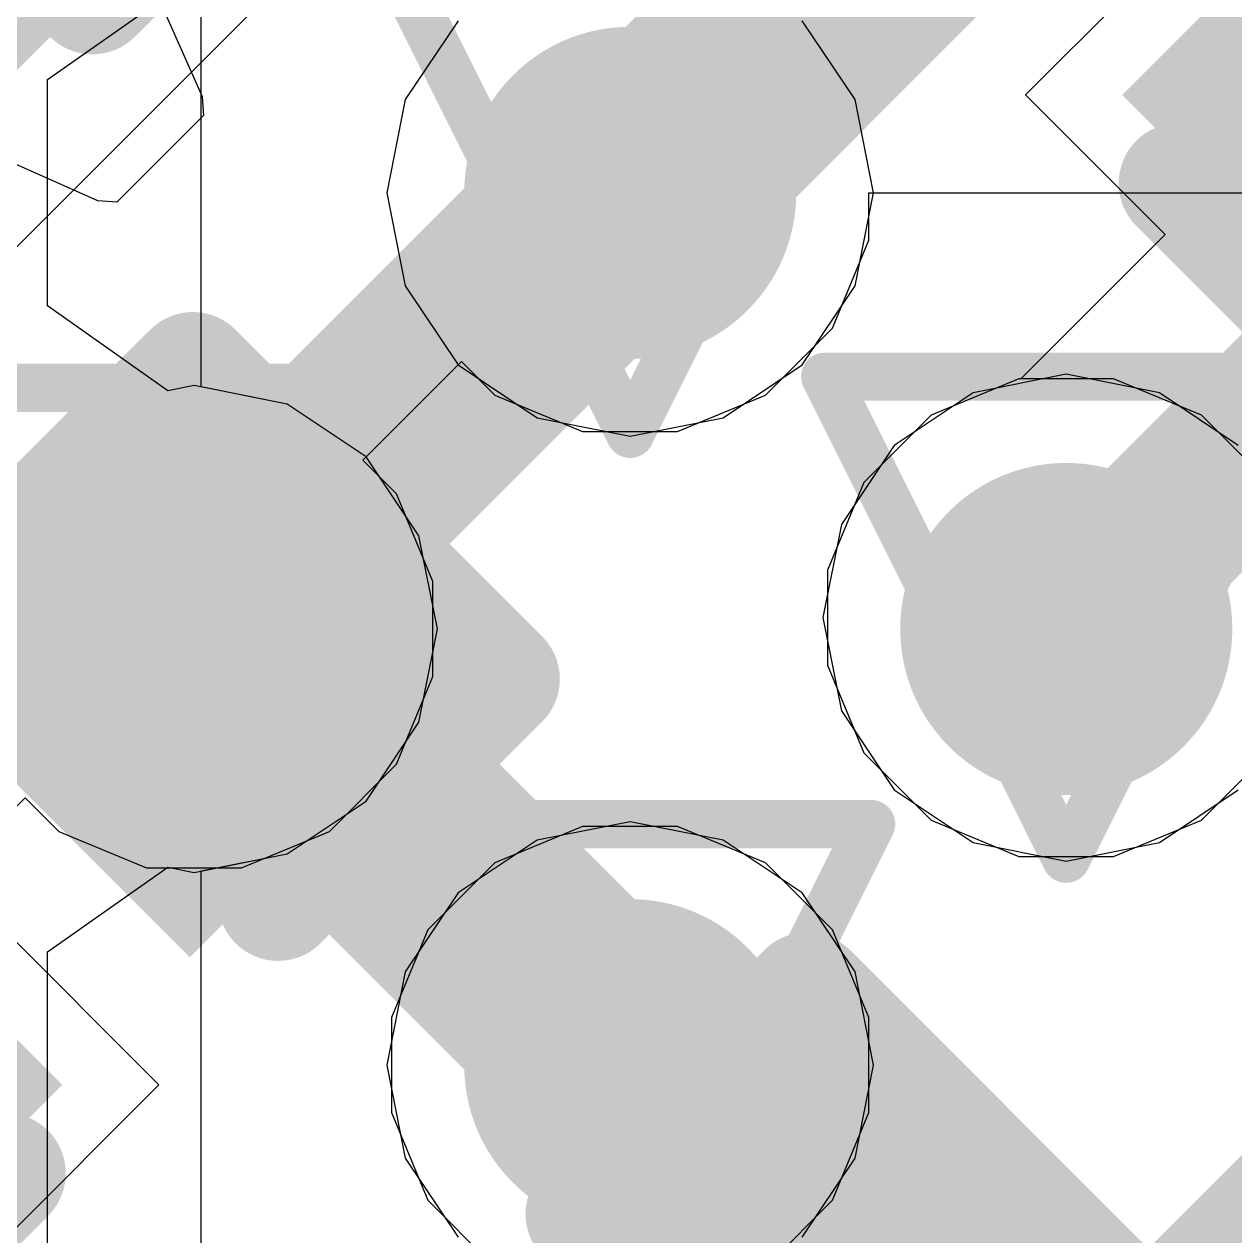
# Model space of a CAD drawing. Header units: inches. Extents: x -6 to 283, y -12 to 154.
# Drawn here: x 55.148 to 56.424, y 10.854 to 12.131 of the extents above; entities that cross this region are included whole.
import ezdxf

# ---------------------------------------------------------------- set-up
doc = ezdxf.new("R2010")
doc.units = ezdxf.units.IN
for name, color, linetype in [('Bottom Layer', 5, 'Continuous'), ('Bottom Overlay', 54, 'Continuous'), ('Bottom Paste', 16, 'Continuous'), ('Bottom Solder', 6, 'Continuous'), ('Drill Drawing', 1, 'Continuous'), ('GND-1', 16, 'Continuous'), ('GND-2', 90, 'Continuous'), ('GND-3', 216, 'Continuous'), ('GND-4', 54, 'Continuous'), ('PWR-1', 156, 'Continuous'), ('PWR-2', 130, 'Continuous'), ('Signal L1', 76, 'Continuous'), ('Signal L2', 6, 'Continuous'), ('Top Layer', 1, 'Continuous'), ('Top Paste', 8, 'Continuous'), ('Top Solder', 216, 'Continuous'), ('Via Holes', 16, 'Continuous')]:
    doc.layers.add(name, color=color, linetype=linetype)

# ---------------------------------------------------------------- blocks, each defined once
blk = doc.blocks.new('BGA_565_15_5_14_4__57')
at = {"layer": 'Top Layer'}
h = blk.add_hatch(color=1, dxfattribs=at)
edge = h.paths.add_edge_path()
edge.add_arc((-3.575, -0.975), 0.125, 0, 360)
h = blk.add_hatch(color=1, dxfattribs=at)
edge = h.paths.add_edge_path()
edge.add_arc((-2.925, -0.975), 0.125, 0, 360)
h = blk.add_hatch(color=1, dxfattribs=at)
edge = h.paths.add_edge_path()
edge.add_arc((-3.575, -1.625), 0.125, 0, 360)
h = blk.add_hatch(color=1, dxfattribs=at)
edge = h.paths.add_edge_path()
edge.add_arc((-2.925, -1.625), 0.125, 0, 360)
at = {"layer": 'Top Paste'}
h = blk.add_hatch(color=8, dxfattribs=at)
edge = h.paths.add_edge_path()
edge.add_arc((-3.575, -0.975), 0.125, 0, 360)
h = blk.add_hatch(color=8, dxfattribs=at)
edge = h.paths.add_edge_path()
edge.add_arc((-2.925, -0.975), 0.125, 0, 360)
h = blk.add_hatch(color=8, dxfattribs=at)
edge = h.paths.add_edge_path()
edge.add_arc((-3.575, -1.625), 0.125, 0, 360)
h = blk.add_hatch(color=8, dxfattribs=at)
edge = h.paths.add_edge_path()
edge.add_arc((-2.925, -1.625), 0.125, 0, 360)
at = {"layer": 'Top Solder'}
h = blk.add_hatch(color=216, dxfattribs=at)
edge = h.paths.add_edge_path()
edge.add_arc((-3.575, -0.975), 0.175, 0, 360)
h = blk.add_hatch(color=216, dxfattribs=at)
edge = h.paths.add_edge_path()
edge.add_arc((-2.925, -0.975), 0.175, 0, 360)
h = blk.add_hatch(color=216, dxfattribs=at)
edge = h.paths.add_edge_path()
edge.add_arc((-3.575, -1.625), 0.175, 0, 360)
h = blk.add_hatch(color=216, dxfattribs=at)
edge = h.paths.add_edge_path()
edge.add_arc((-2.925, -1.625), 0.175, 0, 360)
blk = doc.blocks.new('CAP_0201_B_338')
at = {"layer": 'Bottom Layer'}
for points in [[(-0.45, 0.15), (-0.15, 0.15), (-0.15, -0.15), (-0.45, -0.15)], [(0.15, 0.15), (0.45, 0.15), (0.45, -0.15), (0.15, -0.15)]]:
    blk.add_hatch(color=5, dxfattribs=at).paths.add_polyline_path(points)
at = {"layer": 'Bottom Paste'}
for points in [[(-0.45, 0.15), (-0.15, 0.15), (-0.15, -0.15), (-0.45, -0.15)], [(0.15, 0.15), (0.45, 0.15), (0.45, -0.15), (0.15, -0.15)]]:
    blk.add_hatch(color=16, dxfattribs=at).paths.add_polyline_path(points)
at = {"layer": 'Bottom Solder'}
for points in [[(-0.505, 0.205), (-0.095, 0.205), (-0.095, -0.205), (-0.505, -0.205)], [(0.095, 0.205), (0.505, 0.205), (0.505, -0.205), (0.095, -0.205)]]:
    blk.add_hatch(color=6, dxfattribs=at).paths.add_polyline_path(points)
at = {"layer": 'Bottom Overlay'}
for points in [[(-0.5334, 0.2286, 0.127, 0.127, 0), (-0.2032, 0.2286, 0.127, 0.127, 0)], [(-0.5334, -0.2286, 0.127, 0.127, 0), (-0.5334, 0.2286, 0.127, 0.127, 0)], [(0.2032, 0.2286, 0.127, 0.127, 0), (0.5334, 0.2286, 0.127, 0.127, 0)], [(0.5334, -0.2286, 0.127, 0.127, 0), (0.5334, 0.2286, 0.127, 0.127, 0)], [(-0.5334, -0.2286, 0.127, 0.127, 0), (-0.2032, -0.2286, 0.127, 0.127, 0)], [(0.2032, -0.2286, 0.127, 0.127, 0), (0.5334, -0.2286, 0.127, 0.127, 0)]]:
    blk.add_lwpolyline(points, format="xyseb", dxfattribs=at)
for points in [[(-0.5651, 0.2286, 0.0635, 0.0635, 1), (-0.5016, 0.2286, 0.0635, 0.0635, 1)], [(-0.5651, 0.2286, 0.0635, 0.0635, 1), (-0.5016, 0.2286, 0.0635, 0.0635, 1)], [(-0.2349, 0.2286, 0.0635, 0.0635, 1), (-0.1714, 0.2286, 0.0635, 0.0635, 1)], [(0.1714, 0.2286, 0.0635, 0.0635, 1), (0.2349, 0.2286, 0.0635, 0.0635, 1)], [(0.5016, 0.2286, 0.0635, 0.0635, 1), (0.5651, 0.2286, 0.0635, 0.0635, 1)], [(0.5016, 0.2286, 0.0635, 0.0635, 1), (0.5651, 0.2286, 0.0635, 0.0635, 1)], [(-0.5651, -0.2286, 0.0635, 0.0635, 1), (-0.5016, -0.2286, 0.0635, 0.0635, 1)], [(-0.5651, -0.2286, 0.0635, 0.0635, 1), (-0.5016, -0.2286, 0.0635, 0.0635, 1)], [(-0.2349, -0.2286, 0.0635, 0.0635, 1), (-0.1714, -0.2286, 0.0635, 0.0635, 1)], [(0.1714, -0.2286, 0.0635, 0.0635, 1), (0.2349, -0.2286, 0.0635, 0.0635, 1)], [(0.5016, -0.2286, 0.0635, 0.0635, 1), (0.5651, -0.2286, 0.0635, 0.0635, 1)], [(0.5016, -0.2286, 0.0635, 0.0635, 1), (0.5651, -0.2286, 0.0635, 0.0635, 1)]]:
    blk.add_lwpolyline(points, format="xyseb", close=True, dxfattribs=at)
blk = doc.blocks.new('CAP_0201_B_344')
at = {"layer": 'Bottom Layer'}
for points in [[(-0.45, 0.15), (-0.15, 0.15), (-0.15, -0.15), (-0.45, -0.15)], [(0.15, 0.15), (0.45, 0.15), (0.45, -0.15), (0.15, -0.15)]]:
    blk.add_hatch(color=5, dxfattribs=at).paths.add_polyline_path(points)
at = {"layer": 'Bottom Paste'}
for points in [[(-0.45, 0.15), (-0.15, 0.15), (-0.15, -0.15), (-0.45, -0.15)], [(0.15, 0.15), (0.45, 0.15), (0.45, -0.15), (0.15, -0.15)]]:
    blk.add_hatch(color=16, dxfattribs=at).paths.add_polyline_path(points)
at = {"layer": 'Bottom Solder'}
for points in [[(-0.505, 0.205), (-0.095, 0.205), (-0.095, -0.205), (-0.505, -0.205)], [(0.095, 0.205), (0.505, 0.205), (0.505, -0.205), (0.095, -0.205)]]:
    blk.add_hatch(color=6, dxfattribs=at).paths.add_polyline_path(points)
at = {"layer": 'Bottom Overlay'}
for points in [[(-0.5334, 0.2286, 0.127, 0.127, 0), (-0.2032, 0.2286, 0.127, 0.127, 0)], [(-0.5334, -0.2286, 0.127, 0.127, 0), (-0.5334, 0.2286, 0.127, 0.127, 0)], [(0.2032, 0.2286, 0.127, 0.127, 0), (0.5334, 0.2286, 0.127, 0.127, 0)], [(0.5334, -0.2286, 0.127, 0.127, 0), (0.5334, 0.2286, 0.127, 0.127, 0)], [(-0.5334, -0.2286, 0.127, 0.127, 0), (-0.2032, -0.2286, 0.127, 0.127, 0)], [(0.2032, -0.2286, 0.127, 0.127, 0), (0.5334, -0.2286, 0.127, 0.127, 0)]]:
    blk.add_lwpolyline(points, format="xyseb", dxfattribs=at)
for points in [[(-0.5651, 0.2286, 0.0635, 0.0635, 1), (-0.5016, 0.2286, 0.0635, 0.0635, 1)], [(-0.5651, 0.2286, 0.0635, 0.0635, 1), (-0.5016, 0.2286, 0.0635, 0.0635, 1)], [(-0.2349, 0.2286, 0.0635, 0.0635, 1), (-0.1714, 0.2286, 0.0635, 0.0635, 1)], [(0.1714, 0.2286, 0.0635, 0.0635, 1), (0.2349, 0.2286, 0.0635, 0.0635, 1)], [(0.5016, 0.2286, 0.0635, 0.0635, 1), (0.5651, 0.2286, 0.0635, 0.0635, 1)], [(0.5016, 0.2286, 0.0635, 0.0635, 1), (0.5651, 0.2286, 0.0635, 0.0635, 1)], [(-0.5651, -0.2286, 0.0635, 0.0635, 1), (-0.5016, -0.2286, 0.0635, 0.0635, 1)], [(-0.5651, -0.2286, 0.0635, 0.0635, 1), (-0.5016, -0.2286, 0.0635, 0.0635, 1)], [(-0.2349, -0.2286, 0.0635, 0.0635, 1), (-0.1714, -0.2286, 0.0635, 0.0635, 1)], [(0.1714, -0.2286, 0.0635, 0.0635, 1), (0.2349, -0.2286, 0.0635, 0.0635, 1)], [(0.5016, -0.2286, 0.0635, 0.0635, 1), (0.5651, -0.2286, 0.0635, 0.0635, 1)], [(0.5016, -0.2286, 0.0635, 0.0635, 1), (0.5651, -0.2286, 0.0635, 0.0635, 1)]]:
    blk.add_lwpolyline(points, format="xyseb", close=True, dxfattribs=at)
blk = doc.blocks.new('CAP_0201_B_396')
at = {"layer": 'Bottom Layer'}
for points in [[(-0.45, 0.15), (-0.15, 0.15), (-0.15, -0.15), (-0.45, -0.15)], [(0.15, 0.15), (0.45, 0.15), (0.45, -0.15), (0.15, -0.15)]]:
    blk.add_hatch(color=5, dxfattribs=at).paths.add_polyline_path(points)
at = {"layer": 'Bottom Paste'}
for points in [[(-0.45, 0.15), (-0.15, 0.15), (-0.15, -0.15), (-0.45, -0.15)], [(0.15, 0.15), (0.45, 0.15), (0.45, -0.15), (0.15, -0.15)]]:
    blk.add_hatch(color=16, dxfattribs=at).paths.add_polyline_path(points)
at = {"layer": 'Bottom Solder'}
for points in [[(-0.505, 0.205), (-0.095, 0.205), (-0.095, -0.205), (-0.505, -0.205)], [(0.095, 0.205), (0.505, 0.205), (0.505, -0.205), (0.095, -0.205)]]:
    blk.add_hatch(color=6, dxfattribs=at).paths.add_polyline_path(points)
at = {"layer": 'Bottom Overlay'}
for points in [[(-0.2032, 0.2286, 0.127, 0.127, 0), (-0.5334, 0.2286, 0.127, 0.127, 0)], [(-0.5334, -0.2286, 0.127, 0.127, 0), (-0.5334, 0.2286, 0.127, 0.127, 0)], [(0.5334, 0.2286, 0.127, 0.127, 0), (0.2032, 0.2286, 0.127, 0.127, 0)], [(0.5334, -0.2286, 0.127, 0.127, 0), (0.5334, 0.2286, 0.127, 0.127, 0)], [(-0.2032, -0.2286, 0.127, 0.127, 0), (-0.5334, -0.2286, 0.127, 0.127, 0)], [(0.5334, -0.2286, 0.127, 0.127, 0), (0.2032, -0.2286, 0.127, 0.127, 0)]]:
    blk.add_lwpolyline(points, format="xyseb", dxfattribs=at)
for points in [[(-0.5651, 0.2286, 0.0635, 0.0635, 1), (-0.5016, 0.2286, 0.0635, 0.0635, 1)], [(-0.5651, 0.2286, 0.0635, 0.0635, 1), (-0.5016, 0.2286, 0.0635, 0.0635, 1)], [(-0.2349, 0.2286, 0.0635, 0.0635, 1), (-0.1714, 0.2286, 0.0635, 0.0635, 1)], [(0.1714, 0.2286, 0.0635, 0.0635, 1), (0.2349, 0.2286, 0.0635, 0.0635, 1)], [(0.5016, 0.2286, 0.0635, 0.0635, 1), (0.5651, 0.2286, 0.0635, 0.0635, 1)], [(0.5016, 0.2286, 0.0635, 0.0635, 1), (0.5651, 0.2286, 0.0635, 0.0635, 1)], [(-0.5651, -0.2286, 0.0635, 0.0635, 1), (-0.5016, -0.2286, 0.0635, 0.0635, 1)], [(-0.5651, -0.2286, 0.0635, 0.0635, 1), (-0.5016, -0.2286, 0.0635, 0.0635, 1)], [(-0.2349, -0.2286, 0.0635, 0.0635, 1), (-0.1714, -0.2286, 0.0635, 0.0635, 1)], [(0.1714, -0.2286, 0.0635, 0.0635, 1), (0.2349, -0.2286, 0.0635, 0.0635, 1)], [(0.5016, -0.2286, 0.0635, 0.0635, 1), (0.5651, -0.2286, 0.0635, 0.0635, 1)], [(0.5016, -0.2286, 0.0635, 0.0635, 1), (0.5651, -0.2286, 0.0635, 0.0635, 1)]]:
    blk.add_lwpolyline(points, format="xyseb", close=True, dxfattribs=at)
blk = doc.blocks.new('CAP_0201_B_397')
at = {"layer": 'Bottom Layer'}
for points in [[(-0.45, 0.15), (-0.15, 0.15), (-0.15, -0.15), (-0.45, -0.15)], [(0.15, 0.15), (0.45, 0.15), (0.45, -0.15), (0.15, -0.15)]]:
    blk.add_hatch(color=5, dxfattribs=at).paths.add_polyline_path(points)
at = {"layer": 'Bottom Paste'}
for points in [[(-0.45, 0.15), (-0.15, 0.15), (-0.15, -0.15), (-0.45, -0.15)], [(0.15, 0.15), (0.45, 0.15), (0.45, -0.15), (0.15, -0.15)]]:
    blk.add_hatch(color=16, dxfattribs=at).paths.add_polyline_path(points)
at = {"layer": 'Bottom Solder'}
for points in [[(-0.505, 0.205), (-0.095, 0.205), (-0.095, -0.205), (-0.505, -0.205)], [(0.095, 0.205), (0.505, 0.205), (0.505, -0.205), (0.095, -0.205)]]:
    blk.add_hatch(color=6, dxfattribs=at).paths.add_polyline_path(points)
at = {"layer": 'Bottom Overlay'}
for points in [[(-0.2032, 0.2286, 0.127, 0.127, 0), (-0.5334, 0.2286, 0.127, 0.127, 0)], [(-0.5334, -0.2286, 0.127, 0.127, 0), (-0.5334, 0.2286, 0.127, 0.127, 0)], [(0.5334, 0.2286, 0.127, 0.127, 0), (0.2032, 0.2286, 0.127, 0.127, 0)], [(0.5334, -0.2286, 0.127, 0.127, 0), (0.5334, 0.2286, 0.127, 0.127, 0)], [(-0.2032, -0.2286, 0.127, 0.127, 0), (-0.5334, -0.2286, 0.127, 0.127, 0)], [(0.5334, -0.2286, 0.127, 0.127, 0), (0.2032, -0.2286, 0.127, 0.127, 0)]]:
    blk.add_lwpolyline(points, format="xyseb", dxfattribs=at)
for points in [[(-0.5651, 0.2286, 0.0635, 0.0635, 1), (-0.5016, 0.2286, 0.0635, 0.0635, 1)], [(-0.5651, 0.2286, 0.0635, 0.0635, 1), (-0.5016, 0.2286, 0.0635, 0.0635, 1)], [(-0.235, 0.2286, 0.0635, 0.0635, 1), (-0.1715, 0.2286, 0.0635, 0.0635, 1)], [(0.1714, 0.2286, 0.0635, 0.0635, 1), (0.2349, 0.2286, 0.0635, 0.0635, 1)], [(0.5016, 0.2286, 0.0635, 0.0635, 1), (0.5651, 0.2286, 0.0635, 0.0635, 1)], [(0.5016, 0.2286, 0.0635, 0.0635, 1), (0.5651, 0.2286, 0.0635, 0.0635, 1)], [(-0.5651, -0.2286, 0.0635, 0.0635, 1), (-0.5016, -0.2286, 0.0635, 0.0635, 1)], [(-0.5651, -0.2286, 0.0635, 0.0635, 1), (-0.5016, -0.2286, 0.0635, 0.0635, 1)], [(-0.235, -0.2286, 0.0635, 0.0635, 1), (-0.1715, -0.2286, 0.0635, 0.0635, 1)], [(0.1714, -0.2286, 0.0635, 0.0635, 1), (0.2349, -0.2286, 0.0635, 0.0635, 1)], [(0.5016, -0.2286, 0.0635, 0.0635, 1), (0.5651, -0.2286, 0.0635, 0.0635, 1)], [(0.5016, -0.2286, 0.0635, 0.0635, 1), (0.5651, -0.2286, 0.0635, 0.0635, 1)]]:
    blk.add_lwpolyline(points, format="xyseb", close=True, dxfattribs=at)

msp = doc.modelspace()

# ---------------------------------------------------------------- hatches: boundary and pattern name
at = {"layer": 'Bottom Layer'}
h = msp.add_hatch(color=5, dxfattribs=at)
edge = h.paths.add_edge_path()
edge.add_arc((55.7867, 11.9529), 0.15, 0, 360)
h = msp.add_hatch(color=5, dxfattribs=at)
edge = h.paths.add_edge_path()
edge.add_arc((56.2463, 11.5052), 0.15, 0, 360)
h = msp.add_hatch(color=5, dxfattribs=at)
edge = h.paths.add_edge_path()
edge.add_arc((55.3271, 11.4933), 0.15, 0, 360)
h = msp.add_hatch(color=5, dxfattribs=at)
edge = h.paths.add_edge_path()
edge.add_arc((55.7867, 11.0337), 0.15, 0, 360)
at = {"layer": 'GND-1'}
h = msp.add_hatch(color=16, dxfattribs=at)
edge = h.paths.add_edge_path()
edge.add_arc((55.7867, 11.9529), 0.15, 0, 360)
h = msp.add_hatch(color=16, dxfattribs=at)
edge = h.paths.add_edge_path()
edge.add_arc((56.2463, 11.5052), 0.15, 0, 360)
h = msp.add_hatch(color=16, dxfattribs=at)
edge = h.paths.add_edge_path()
edge.add_arc((55.3271, 11.4933), 0.15, 0, 360)
h = msp.add_hatch(color=16, dxfattribs=at)
edge = h.paths.add_edge_path()
edge.add_arc((55.7867, 11.0337), 0.15, 0, 360)
at = {"layer": 'GND-2'}
h = msp.add_hatch(color=90, dxfattribs=at)
edge = h.paths.add_edge_path()
edge.add_arc((55.7867, 11.9529), 0.15, 0, 360)
h = msp.add_hatch(color=90, dxfattribs=at)
edge = h.paths.add_edge_path()
edge.add_arc((56.2463, 11.5052), 0.15, 0, 360)
h = msp.add_hatch(color=90, dxfattribs=at)
edge = h.paths.add_edge_path()
edge.add_arc((55.3271, 11.4933), 0.15, 0, 360)
h = msp.add_hatch(color=90, dxfattribs=at)
edge = h.paths.add_edge_path()
edge.add_arc((55.7867, 11.0337), 0.15, 0, 360)
at = {"layer": 'GND-3'}
h = msp.add_hatch(color=216, dxfattribs=at)
edge = h.paths.add_edge_path()
edge.add_arc((55.7867, 11.9529), 0.15, 0, 360)
h = msp.add_hatch(color=216, dxfattribs=at)
edge = h.paths.add_edge_path()
edge.add_arc((56.2463, 11.5052), 0.15, 0, 360)
h = msp.add_hatch(color=216, dxfattribs=at)
edge = h.paths.add_edge_path()
edge.add_arc((55.3271, 11.4933), 0.15, 0, 360)
h = msp.add_hatch(color=216, dxfattribs=at)
edge = h.paths.add_edge_path()
edge.add_arc((55.7867, 11.0337), 0.15, 0, 360)
at = {"layer": 'GND-4'}
h = msp.add_hatch(color=54, dxfattribs=at)
edge = h.paths.add_edge_path()
edge.add_arc((55.7867, 11.9529), 0.15, 0, 360)
h = msp.add_hatch(color=54, dxfattribs=at)
edge = h.paths.add_edge_path()
edge.add_arc((56.2463, 11.5052), 0.15, 0, 360)
h = msp.add_hatch(color=54, dxfattribs=at)
edge = h.paths.add_edge_path()
edge.add_arc((55.3271, 11.4933), 0.15, 0, 360)
h = msp.add_hatch(color=54, dxfattribs=at)
edge = h.paths.add_edge_path()
edge.add_arc((55.7867, 11.0337), 0.15, 0, 360)
at = {"layer": 'PWR-1'}
h = msp.add_hatch(color=156, dxfattribs=at)
edge = h.paths.add_edge_path()
edge.add_arc((55.7867, 11.9529), 0.15, 0, 360)
h = msp.add_hatch(color=156, dxfattribs=at)
edge = h.paths.add_edge_path()
edge.add_arc((56.2463, 11.5052), 0.15, 0, 360)
h = msp.add_hatch(color=156, dxfattribs=at)
edge = h.paths.add_edge_path()
edge.add_arc((55.3271, 11.4933), 0.15, 0, 360)
h = msp.add_hatch(color=156, dxfattribs=at)
edge = h.paths.add_edge_path()
edge.add_arc((55.7867, 11.0337), 0.15, 0, 360)
at = {"layer": 'PWR-2'}
h = msp.add_hatch(color=130, dxfattribs=at)
edge = h.paths.add_edge_path()
edge.add_arc((55.7867, 11.9529), 0.15, 0, 360)
h = msp.add_hatch(color=130, dxfattribs=at)
edge = h.paths.add_edge_path()
edge.add_arc((56.2463, 11.5052), 0.15, 0, 360)
h = msp.add_hatch(color=130, dxfattribs=at)
edge = h.paths.add_edge_path()
edge.add_arc((55.3271, 11.4933), 0.15, 0, 360)
h = msp.add_hatch(color=130, dxfattribs=at)
edge = h.paths.add_edge_path()
edge.add_arc((55.7867, 11.0337), 0.15, 0, 360)
at = {"layer": 'Signal L1'}
h = msp.add_hatch(color=76, dxfattribs=at)
edge = h.paths.add_edge_path()
edge.add_arc((55.7867, 11.9529), 0.15, 0, 360)
h = msp.add_hatch(color=76, dxfattribs=at)
edge = h.paths.add_edge_path()
edge.add_arc((56.2463, 11.5052), 0.15, 0, 360)
h = msp.add_hatch(color=76, dxfattribs=at)
edge = h.paths.add_edge_path()
edge.add_arc((55.3271, 11.4933), 0.15, 0, 360)
h = msp.add_hatch(color=76, dxfattribs=at)
edge = h.paths.add_edge_path()
edge.add_arc((55.7867, 11.0337), 0.15, 0, 360)
at = {"layer": 'Signal L2'}
h = msp.add_hatch(color=6, dxfattribs=at)
edge = h.paths.add_edge_path()
edge.add_arc((55.7867, 11.9529), 0.15, 0, 360)
h = msp.add_hatch(color=6, dxfattribs=at)
edge = h.paths.add_edge_path()
edge.add_arc((56.2463, 11.5052), 0.15, 0, 360)
h = msp.add_hatch(color=6, dxfattribs=at)
edge = h.paths.add_edge_path()
edge.add_arc((55.3271, 11.4933), 0.15, 0, 360)
h = msp.add_hatch(color=6, dxfattribs=at)
edge = h.paths.add_edge_path()
edge.add_arc((55.7867, 11.0337), 0.15, 0, 360)
at = {"layer": 'Top Layer'}
h = msp.add_hatch(color=1, dxfattribs=at)
edge = h.paths.add_edge_path()
edge.add_arc((55.7867, 11.9529), 0.15, 0, 360)
h = msp.add_hatch(color=1, dxfattribs=at)
edge = h.paths.add_edge_path()
edge.add_arc((56.2463, 11.5052), 0.15, 0, 360)
h = msp.add_hatch(color=1, dxfattribs=at)
edge = h.paths.add_edge_path()
edge.add_arc((55.3271, 11.4933), 0.15, 0, 360)
h = msp.add_hatch(color=1, dxfattribs=at)
edge = h.paths.add_edge_path()
edge.add_arc((55.7867, 11.0337), 0.15, 0, 360)
at = {"layer": 'Via Holes'}
h = msp.add_hatch(color=7, dxfattribs=at)
edge = h.paths.add_edge_path()
edge.add_arc((55.7867, 11.9529), 0.075, 0, 360)
h = msp.add_hatch(color=7, dxfattribs=at)
edge = h.paths.add_edge_path()
edge.add_arc((56.2463, 11.5052), 0.075, 0, 360)
h = msp.add_hatch(color=7, dxfattribs=at)
edge = h.paths.add_edge_path()
edge.add_arc((55.3271, 11.4933), 0.075, 0, 360)
h = msp.add_hatch(color=7, dxfattribs=at)
edge = h.paths.add_edge_path()
edge.add_arc((55.7867, 11.0337), 0.075, 0, 360)

# ---------------------------------------------------------------- linework, layer by layer
at = {"layer": 'Bottom Layer'}
for p, q in [((56.5952, 12.4478), (56.2035, 12.0561)), ((55.0992, 11.8551), (55.4249, 12.1807)), ((56.2035, 12.0561), (56.3506, 11.9089)), ((56.3506, 11.9089), (56.1984, 11.7568)), ((56.1962, 11.7568), (56.1038, 11.7185)), ((56.1984, 11.7568), (56.1962, 11.7568)), ((56.1038, 11.7185), (56.033, 11.6477)), ((56.033, 11.6477), (55.9947, 11.5552)), ((55.9947, 11.5552), (55.9947, 11.4551)), ((55.9947, 11.4551), (56.033, 11.3627)), ((55.2899, 11.0128), (54.8982, 11.4046)), ((56.033, 11.3627), (56.1038, 11.2919)), ((56.3888, 11.2919), (56.4596, 11.3627)), ((56.1038, 11.2919), (56.1962, 11.2536)), ((56.2963, 11.2536), (56.3888, 11.2919)), ((56.1962, 11.2536), (56.2963, 11.2536)), ((55.1313, 10.8542), (55.2899, 11.0128))]:
    msp.add_line(p, q, dxfattribs=at)
for points in [[(54.8675, 11.953, 0.2032, 0.2032, 0), (55.3271, 12.4126, 0.2032, 0.2032, 0)], [(56.2522, 11.4993, 0.1778, 0.1778, 0), (56.7059, 11.953, 0.1778, 0.1778, 0)], [(56.2463, 11.4933, 0.1778, 0.1778, 0), (56.2463, 11.5052, 0.1778, 0.1778, 0)], [(55.7867, 11.0337, 0.2032, 0.2032, 0), (55.9917, 10.803, 0.2032, 0.2032, 0)], [(55.9917, 10.803, 0.2032, 0.2032, 0), (56.0016, 10.7919, 0.2032, 0.2032, 0)]]:
    msp.add_lwpolyline(points, format="xyseb", dxfattribs=at)
for points in [[(56.2019, 11.5052, 0.0889, 0.0889, 1), (56.2908, 11.5052, 0.0889, 0.0889, 1)], [(56.2019, 11.4933, 0.0889, 0.0889, 1), (56.2908, 11.4933, 0.0889, 0.0889, 1)], [(56.2078, 11.4993, 0.0889, 0.0889, 1), (56.2967, 11.4993, 0.0889, 0.0889, 1)], [(55.7359, 11.0337, 0.1016, 0.1016, 1), (55.8375, 11.0337, 0.1016, 0.1016, 1)], [(55.9409, 10.803, 0.1016, 0.1016, 1), (56.0425, 10.803, 0.1016, 0.1016, 1)], [(55.9409, 10.803, 0.1016, 0.1016, 1), (56.0425, 10.803, 0.1016, 0.1016, 1)], [(55.9508, 10.7919, 0.1016, 0.1016, 1), (56.0524, 10.7919, 0.1016, 0.1016, 1)]]:
    msp.add_lwpolyline(points, format="xyseb", close=True, dxfattribs=at)
at = {"layer": 'Drill Drawing'}
for points in [[(55.5327, 12.2069, 0.0508, 0.0508, 0), (55.7867, 11.6989, 0.0508, 0.0508, 0)], [(55.7867, 11.6989, 0.0508, 0.0508, 0), (56.0407, 12.2069, 0.0508, 0.0508, 0)], [(55.9923, 11.7592, 0.0508, 0.0508, 0), (56.5003, 11.7592, 0.0508, 0.0508, 0)], [(55.9923, 11.7592, 0.0508, 0.0508, 0), (56.2463, 11.2512, 0.0508, 0.0508, 0)], [(56.2463, 11.2512, 0.0508, 0.0508, 0), (56.5003, 11.7592, 0.0508, 0.0508, 0)], [(55.0731, 11.7473, 0.0508, 0.0508, 0), (55.5811, 11.7473, 0.0508, 0.0508, 0)], [(55.0731, 11.7473, 0.0508, 0.0508, 0), (55.3271, 11.2393, 0.0508, 0.0508, 0)], [(55.3271, 11.2393, 0.0508, 0.0508, 0), (55.5811, 11.7473, 0.0508, 0.0508, 0)], [(55.5327, 11.2877, 0.0508, 0.0508, 0), (56.0407, 11.2877, 0.0508, 0.0508, 0)], [(55.5327, 11.2877, 0.0508, 0.0508, 0), (55.7867, 10.7797, 0.0508, 0.0508, 0)], [(55.7867, 10.7797, 0.0508, 0.0508, 0), (56.0407, 11.2877, 0.0508, 0.0508, 0)]]:
    msp.add_lwpolyline(points, format="xyseb", dxfattribs=at)
for points in [[(55.9796, 11.7592, 0.0254, 0.0254, 1), (56.005, 11.7592, 0.0254, 0.0254, 1)], [(55.9796, 11.7592, 0.0254, 0.0254, 1), (56.005, 11.7592, 0.0254, 0.0254, 1)], [(55.5684, 11.7473, 0.0254, 0.0254, 1), (55.5938, 11.7473, 0.0254, 0.0254, 1)], [(55.5684, 11.7473, 0.0254, 0.0254, 1), (55.5938, 11.7473, 0.0254, 0.0254, 1)], [(55.774, 11.6989, 0.0254, 0.0254, 1), (55.7994, 11.6989, 0.0254, 0.0254, 1)], [(55.774, 11.6989, 0.0254, 0.0254, 1), (55.7994, 11.6989, 0.0254, 0.0254, 1)], [(55.52, 11.2877, 0.0254, 0.0254, 1), (55.5454, 11.2877, 0.0254, 0.0254, 1)], [(55.52, 11.2877, 0.0254, 0.0254, 1), (55.5454, 11.2877, 0.0254, 0.0254, 1)], [(56.028, 11.2877, 0.0254, 0.0254, 1), (56.0534, 11.2877, 0.0254, 0.0254, 1)], [(56.028, 11.2877, 0.0254, 0.0254, 1), (56.0534, 11.2877, 0.0254, 0.0254, 1)], [(56.2336, 11.2512, 0.0254, 0.0254, 1), (56.259, 11.2512, 0.0254, 0.0254, 1)], [(56.2336, 11.2512, 0.0254, 0.0254, 1), (56.259, 11.2512, 0.0254, 0.0254, 1)], [(55.3144, 11.2393, 0.0254, 0.0254, 1), (55.3398, 11.2393, 0.0254, 0.0254, 1)], [(55.3144, 11.2393, 0.0254, 0.0254, 1), (55.3398, 11.2393, 0.0254, 0.0254, 1)]]:
    msp.add_lwpolyline(points, format="xyseb", close=True, dxfattribs=at)
at = {"layer": 'GND-1'}
for p, q in [((56.1962, 11.7568), (56.1038, 11.7185)), ((56.2963, 11.7568), (56.1962, 11.7568)), ((56.3888, 11.7185), (56.2963, 11.7568)), ((56.1038, 11.7185), (56.033, 11.6477)), ((56.4596, 11.6477), (56.3888, 11.7185)), ((56.033, 11.6477), (55.9947, 11.5552)), ((55.9947, 11.5552), (55.9947, 11.4551)), ((55.9947, 11.4551), (56.033, 11.3627)), ((56.033, 11.3627), (56.1038, 11.2919)), ((56.3888, 11.2919), (56.4596, 11.3627)), ((56.1038, 11.2919), (56.1962, 11.2536)), ((56.2963, 11.2536), (56.3888, 11.2919)), ((56.1962, 11.2536), (56.2963, 11.2536))]:
    msp.add_line(p, q, dxfattribs=at)
at = {"layer": 'GND-2'}
for p, q in [((56.1962, 11.7568), (56.1038, 11.7185)), ((56.2963, 11.7568), (56.1962, 11.7568)), ((56.3888, 11.7185), (56.2963, 11.7568)), ((56.1038, 11.7185), (56.033, 11.6477)), ((56.4596, 11.6477), (56.3888, 11.7185)), ((56.033, 11.6477), (55.9947, 11.5552)), ((55.9947, 11.5552), (55.9947, 11.4551)), ((55.9947, 11.4551), (56.033, 11.3627)), ((56.033, 11.3627), (56.1038, 11.2919)), ((56.3888, 11.2919), (56.4596, 11.3627)), ((56.1038, 11.2919), (56.1962, 11.2536)), ((56.2963, 11.2536), (56.3888, 11.2919)), ((56.1962, 11.2536), (56.2963, 11.2536))]:
    msp.add_line(p, q, dxfattribs=at)
at = {"layer": 'GND-3'}
for p, q in [((56.1962, 11.7568), (56.1038, 11.7185)), ((56.2963, 11.7568), (56.1962, 11.7568)), ((56.3888, 11.7185), (56.2963, 11.7568)), ((56.1038, 11.7185), (56.033, 11.6477)), ((56.4596, 11.6477), (56.3888, 11.7185)), ((56.033, 11.6477), (55.9947, 11.5552)), ((55.9947, 11.5552), (55.9947, 11.4551)), ((55.9947, 11.4551), (56.033, 11.3627)), ((56.033, 11.3627), (56.1038, 11.2919)), ((56.3888, 11.2919), (56.4596, 11.3627)), ((56.1038, 11.2919), (56.1962, 11.2536)), ((56.2963, 11.2536), (56.3888, 11.2919)), ((56.1962, 11.2536), (56.2963, 11.2536))]:
    msp.add_line(p, q, dxfattribs=at)
at = {"layer": 'GND-4'}
for p, q in [((56.1962, 11.7568), (56.1038, 11.7185)), ((56.2963, 11.7568), (56.1962, 11.7568)), ((56.3888, 11.7185), (56.2963, 11.7568)), ((56.1038, 11.7185), (56.033, 11.6477)), ((56.4596, 11.6477), (56.3888, 11.7185)), ((56.033, 11.6477), (55.9947, 11.5552)), ((55.9947, 11.5552), (55.9947, 11.4551)), ((55.9947, 11.4551), (56.033, 11.3627)), ((56.033, 11.3627), (56.1038, 11.2919)), ((56.3888, 11.2919), (56.4596, 11.3627)), ((56.1038, 11.2919), (56.1962, 11.2536)), ((56.2963, 11.2536), (56.3888, 11.2919)), ((56.1962, 11.2536), (56.2963, 11.2536))]:
    msp.add_line(p, q, dxfattribs=at)
at = {"layer": 'PWR-1'}
for p, q in [((55.1724, 12.0722), (55.2994, 12.1615)), ((55.6053, 12.1343), (55.5497, 12.0511)), ((56.0237, 12.0511), (55.9681, 12.1343)), ((55.1724, 11.8337), (55.1724, 12.0722)), ((55.5497, 12.0511), (55.5301, 11.9529)), ((56.0432, 11.9529), (56.0237, 12.0511)), ((55.5301, 11.9529), (55.5497, 11.8548)), ((56.0237, 11.8548), (56.0432, 11.9529)), ((55.5497, 11.8548), (55.6053, 11.7715)), ((55.9681, 11.7715), (56.0237, 11.8548)), ((55.2994, 11.7443), (55.1724, 11.8337)), ((55.6053, 11.7715), (55.6885, 11.7159)), ((55.8848, 11.7159), (55.9681, 11.7715)), ((56.2463, 11.7617), (56.1481, 11.7422)), ((56.3445, 11.7422), (56.2463, 11.7617)), ((55.3271, 11.7499), (55.2994, 11.7443)), ((55.4252, 11.7303), (55.3271, 11.7499)), ((56.1481, 11.7422), (56.0649, 11.6866)), ((56.4277, 11.6866), (56.3445, 11.7422)), ((55.5084, 11.6747), (55.4252, 11.7303)), ((55.6885, 11.7159), (55.7867, 11.6964)), ((55.7867, 11.6964), (55.8848, 11.7159)), ((56.0649, 11.6866), (56.0093, 11.6033)), ((55.5641, 11.5915), (55.5084, 11.6747)), ((56.0093, 11.6033), (55.9898, 11.5052)), ((55.5836, 11.4933), (55.5641, 11.5915)), ((55.9898, 11.5052), (56.0093, 11.407)), ((55.5641, 11.3952), (55.5836, 11.4933)), ((56.0093, 11.407), (56.0649, 11.3238)), ((55.5084, 11.3119), (55.5641, 11.3952)), ((55.4252, 11.2563), (55.5084, 11.3119)), ((56.0649, 11.3238), (56.1481, 11.2682)), ((56.3445, 11.2682), (56.4277, 11.3238)), ((55.7867, 11.2902), (55.6885, 11.2707)), ((55.8848, 11.2707), (55.7867, 11.2902)), ((55.6885, 11.2707), (55.6053, 11.2151)), ((55.9681, 11.2151), (55.8848, 11.2707)), ((56.1481, 11.2682), (56.2463, 11.2486)), ((56.2463, 11.2486), (56.3445, 11.2682)), ((55.3271, 11.2368), (55.4252, 11.2563)), ((55.1724, 11.153), (55.2994, 11.2423)), ((55.2994, 11.2423), (55.3271, 11.2368)), ((55.6053, 11.2151), (55.5497, 11.1319)), ((56.0237, 11.1319), (55.9681, 11.2151)), ((55.1724, 10.0002), (55.1724, 11.153)), ((55.5497, 11.1319), (55.5301, 11.0337)), ((56.0432, 11.0337), (56.0237, 11.1319)), ((55.5301, 11.0337), (55.5497, 10.9355)), ((56.0237, 10.9355), (56.0432, 11.0337)), ((55.5497, 10.9355), (55.6053, 10.8523)), ((55.9681, 10.8523), (56.0237, 10.9355))]:
    msp.add_line(p, q, dxfattribs=at)
at = {"layer": 'PWR-2'}
for p, q in [((55.3345, 11.7484), (55.3345, 12.1575)), ((55.6053, 12.1343), (55.5497, 12.0511)), ((56.0237, 12.0511), (55.9681, 12.1343)), ((55.5497, 12.0511), (55.5301, 11.9529)), ((56.0432, 11.9529), (56.0237, 12.0511)), ((55.5301, 11.9529), (55.5497, 11.8548)), ((56.0237, 11.8548), (56.0432, 11.9529)), ((55.5497, 11.8548), (55.6053, 11.7715)), ((55.9681, 11.7715), (56.0237, 11.8548)), ((55.6053, 11.7715), (55.6885, 11.7159)), ((55.8848, 11.7159), (55.9681, 11.7715)), ((56.2463, 11.7617), (56.1481, 11.7422)), ((56.3445, 11.7422), (56.2463, 11.7617)), ((55.4252, 11.7303), (55.3345, 11.7484)), ((56.1481, 11.7422), (56.0649, 11.6866)), ((56.4277, 11.6866), (56.3445, 11.7422)), ((55.5084, 11.6747), (55.4252, 11.7303)), ((55.6885, 11.7159), (55.7867, 11.6964)), ((55.7867, 11.6964), (55.8848, 11.7159)), ((56.0649, 11.6866), (56.0093, 11.6033)), ((55.5641, 11.5915), (55.5084, 11.6747)), ((56.0093, 11.6033), (55.9898, 11.5052)), ((55.5836, 11.4933), (55.5641, 11.5915)), ((55.9898, 11.5052), (56.0093, 11.407)), ((55.5641, 11.3952), (55.5836, 11.4933)), ((56.0093, 11.407), (56.0649, 11.3238)), ((55.5084, 11.3119), (55.5641, 11.3952)), ((55.4252, 11.2563), (55.5084, 11.3119)), ((56.0649, 11.3238), (56.1481, 11.2682)), ((56.3445, 11.2682), (56.4277, 11.3238)), ((55.7867, 11.2902), (55.6885, 11.2707)), ((55.8848, 11.2707), (55.7867, 11.2902)), ((55.6885, 11.2707), (55.6053, 11.2151)), ((55.9681, 11.2151), (55.8848, 11.2707)), ((56.1481, 11.2682), (56.2463, 11.2486)), ((56.2463, 11.2486), (56.3445, 11.2682)), ((55.3345, 11.2383), (55.4252, 11.2563)), ((55.3345, 10.8291), (55.3345, 11.2383)), ((55.6053, 11.2151), (55.5497, 11.1319)), ((56.0237, 11.1319), (55.9681, 11.2151)), ((55.5497, 11.1319), (55.5301, 11.0337)), ((56.0432, 11.0337), (56.0237, 11.1319)), ((55.5301, 11.0337), (55.5497, 10.9355)), ((56.0237, 10.9355), (56.0432, 11.0337)), ((55.5497, 10.9355), (55.6053, 10.8523)), ((55.9681, 10.8523), (56.0237, 10.9355))]:
    msp.add_line(p, q, dxfattribs=at)
at = {"layer": 'Signal L2'}
for p, q in [((55.287, 12.164), (55.3354, 12.0543)), ((55.3354, 12.0543), (55.3371, 12.0344)), ((55.3371, 12.0344), (55.2456, 11.9429)), ((55.2256, 11.9446), (55.116, 11.993)), ((56.0383, 11.9029), (56.0383, 11.9529)), ((56.0383, 11.9529), (56.4543, 11.9529)), ((55.2456, 11.9429), (55.2256, 11.9446)), ((56, 11.8104), (56.0383, 11.9029)), ((55.9292, 11.7396), (56, 11.8104)), ((55.505, 11.6712), (55.6088, 11.775)), ((55.6088, 11.775), (55.6442, 11.7396)), ((56.1962, 11.7568), (56.1038, 11.7185)), ((56.2963, 11.7568), (56.1962, 11.7568)), ((56.3888, 11.7185), (56.2963, 11.7568)), ((55.6442, 11.7396), (55.7366, 11.7013)), ((55.8367, 11.7013), (55.9292, 11.7396)), ((56.1038, 11.7185), (56.033, 11.6477)), ((56.4596, 11.6477), (56.3888, 11.7185)), ((55.7366, 11.7013), (55.8367, 11.7013)), ((55.5403, 11.6358), (55.505, 11.6712)), ((56.033, 11.6477), (55.9947, 11.5552)), ((55.5787, 11.5434), (55.5403, 11.6358)), ((55.9947, 11.5552), (55.9947, 11.4551)), ((55.5787, 11.4433), (55.5787, 11.5434)), ((55.9947, 11.4551), (56.033, 11.3627)), ((55.5403, 11.3508), (55.5787, 11.4433)), ((56.033, 11.3627), (56.1038, 11.2919)), ((56.3888, 11.2919), (56.4596, 11.3627)), ((55.4696, 11.28), (55.5403, 11.3508)), ((55.0453, 11.2116), (55.1491, 11.3154)), ((55.1491, 11.3154), (55.1845, 11.28)), ((56.1038, 11.2919), (56.1962, 11.2536)), ((56.2963, 11.2536), (56.3888, 11.2919)), ((55.1845, 11.28), (55.277, 11.2417)), ((55.3771, 11.2417), (55.4696, 11.28)), ((55.7366, 11.2853), (55.6442, 11.247)), ((55.8367, 11.2853), (55.7366, 11.2853)), ((55.9292, 11.247), (55.8367, 11.2853)), ((56.1962, 11.2536), (56.2963, 11.2536)), ((55.277, 11.2417), (55.3771, 11.2417)), ((55.6442, 11.247), (55.5734, 11.1762)), ((56, 11.1762), (55.9292, 11.247)), ((55.5734, 11.1762), (55.5351, 11.0837)), ((56.0383, 11.0837), (56, 11.1762)), ((55.5351, 11.0837), (55.5351, 10.9837)), ((56.0383, 10.9837), (56.0383, 11.0837)), ((55.5351, 10.9837), (55.5734, 10.8912)), ((56, 10.8912), (56.0383, 10.9837)), ((55.5734, 10.8912), (55.6442, 10.8204)), ((55.9292, 10.8204), (56, 10.8912))]:
    msp.add_line(p, q, dxfattribs=at)
at = {"layer": 'Top Layer'}
for points in [[(55.7867, 11.9529, 0.254, 0.254, 0), (56.2463, 12.4126, 0.254, 0.254, 0)], [(55.3271, 11.4933, 0.254, 0.254, 0), (55.7867, 11.9529, 0.254, 0.254, 0)], [(54.5656, 11.4933, 0.254, 0.254, 0), (55.3271, 11.4933, 0.254, 0.254, 0)], [(55.3271, 11.4933, 0.254, 0.254, 0), (55.7867, 11.0337, 0.254, 0.254, 0)], [(55.7867, 11.0337, 0.254, 0.254, 0), (56.2463, 10.5741, 0.254, 0.254, 0)], [(56.2463, 10.5741, 0.254, 0.254, 0), (56.7059, 11.0337, 0.254, 0.254, 0)]]:
    msp.add_lwpolyline(points, format="xyseb", dxfattribs=at)
for points in [[(55.7232, 11.9529, 0.127, 0.127, 1), (55.8502, 11.9529, 0.127, 0.127, 1)], [(55.7232, 11.9529, 0.127, 0.127, 1), (55.8502, 11.9529, 0.127, 0.127, 1)], [(55.2636, 11.4933, 0.127, 0.127, 1), (55.3906, 11.4933, 0.127, 0.127, 1)], [(55.2636, 11.4933, 0.127, 0.127, 1), (55.3906, 11.4933, 0.127, 0.127, 1)], [(55.2636, 11.4933, 0.127, 0.127, 1), (55.3906, 11.4933, 0.127, 0.127, 1)], [(55.7232, 11.0337, 0.127, 0.127, 1), (55.8502, 11.0337, 0.127, 0.127, 1)], [(55.7232, 11.0337, 0.127, 0.127, 1), (55.8502, 11.0337, 0.127, 0.127, 1)]]:
    msp.add_lwpolyline(points, format="xyseb", close=True, dxfattribs=at)

# ---------------------------------------------------------------- block references
for name, p, rotation in [('BGA_565_15_5_14_4__57', (54.4079, 8.2759), 225), ('CAP_0201_B_338', (55.0044, 12.7011), 315), ('CAP_0201_B_344', (56.3831, 12.2682), 315), ('CAP_0201_B_396', (55.1103, 11.225), 225), ('CAP_0201_B_397', (55.7578, 10.5715), 225)]:
    msp.add_blockref(name, p, dxfattribs=dict(rotation=rotation))

doc.saveas('drawing.dxf')
